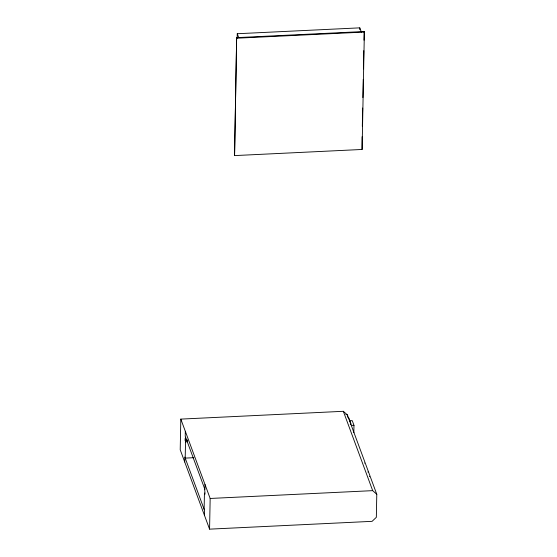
<?xml version="1.0" encoding="UTF-8"?>
<svg xmlns="http://www.w3.org/2000/svg" width="557" height="557" viewBox="0 0 557 557"><rect width="100%" height="100%" fill="white"/><g stroke="black" fill="none" stroke-linecap="round" stroke-linejoin="round"><path stroke-width="0.84" d="M180.816 419.108L180.217 449.798L209.571 529.15L372.097 521.338L376.337 517.307L376.783 494.289L347.429 414.937L343.335 411.303L180.816 419.108L210.163 498.459L209.571 529.15M193.864 457.701L185.203 458.112L185.523 441.847L185.105 438.714L185.558 439.933L187.291 439.849M184.722 461.983L184.82 457.067L204.516 510.316L204.419 515.232M185.321 431.292L185.223 436.201L204.92 489.45L205.018 484.534M185.558 439.933L185.606 437.245M204.127 509.272L204.447 493.008L204.892 494.226L204.934 492.304L204.537 488.405M236.648 37.639L234.574 155.591L362.092 149.464L364.369 32.069L364.167 31.512L236.648 37.639L234.574 155.591M237.185 38.071L237.268 33.733L359.787 27.85L361.375 32.146M347.394 416.643L347.429 414.937L345.827 414.422M359.752 29.584L359.787 27.85M353.827 432.671L353.974 425.304L352.247 420.639L349.747 420.758M362.12 136.737L362.092 149.464M362.322 126.3L362.677 108.037M362.879 97.6L363.234 79.338M363.436 68.908L363.791 50.645M364 40.208L364.167 31.512M236.85 38.196L364.369 32.069M347.742 417.492L348.571 417.451L351.07 424.204L350.235 424.246M351.474 425.423L353.974 425.304M185.07 440.629L187.674 440.503M185.523 441.847L187.249 441.764M210.163 498.459L372.689 490.647L376.783 494.289M237.268 33.733L238.591 37.319M343.335 411.303L372.689 490.647M367.899 471.876A3.377 0.494 87.2 0 1 368.031 472.134M369.521 476.263A3.377 0.494 87.2 0 1 369.653 476.52M364.522 463.076A3.377 0.494 87.2 0 1 364.654 463.104"/></g></svg>
